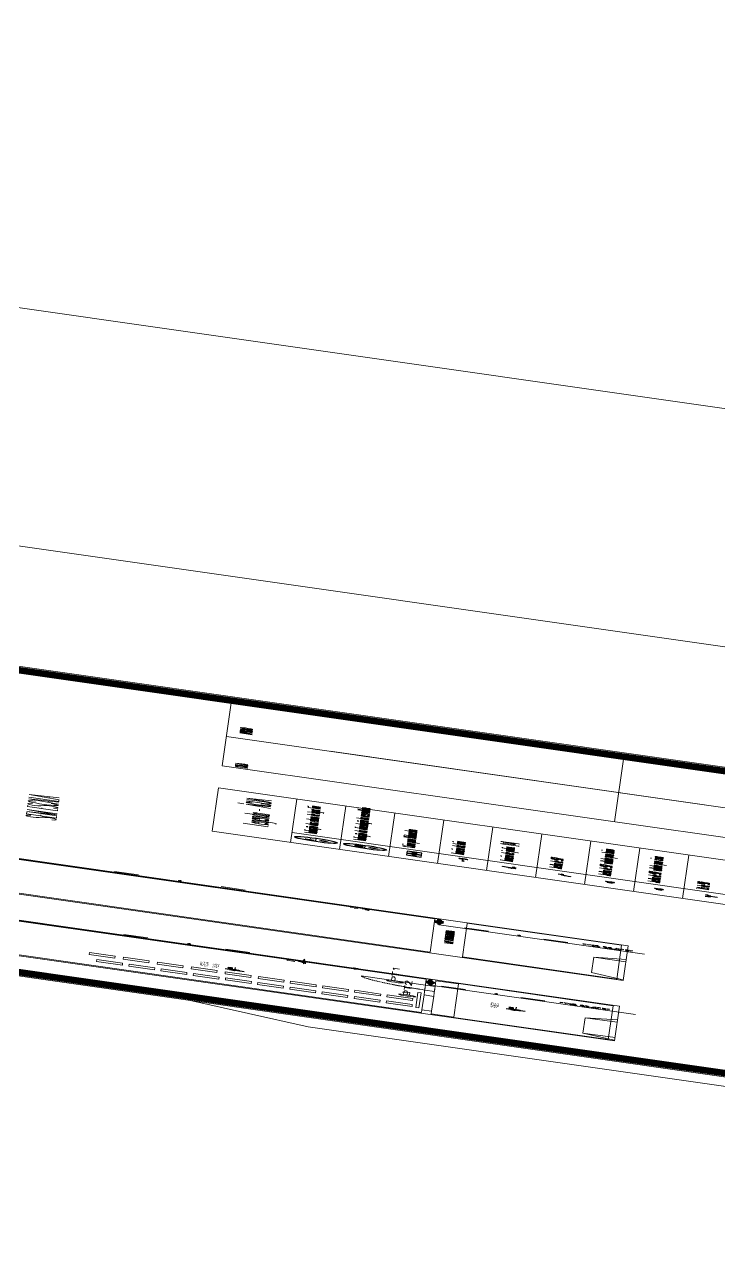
# Model space of a CAD drawing. Header units: millimetres. Extents: x -361192058 to 101130107379, y -14071650034 to 19218552450.
# Drawn here: x -125188 to -124553, y 40158 to 41280 of the extents above; entities that cross this region are included whole.
import ezdxf
from ezdxf.enums import TextEntityAlignment as Align

# ---------------------------------------------------------------- set-up
doc = ezdxf.new("R2010")
doc.units = ezdxf.units.MM
doc.header["$LTSCALE"] = 0.5
doc.linetypes.add('HIDDEN2', pattern=[0.1875, 0.125, -0.0625])
for name, color, linetype in [('02', 2, 'Continuous'), ('08', 8, 'Continuous'), ('14-04-Texto-04', 3, 'Continuous'), ('ARCO', 7, 'HIDDEN2'), ('CERC02', 3, 'Continuous'), ('CONEXAO_AG_FRIA', 3, 'Continuous'), ('CONEXAO_ESGOTO', 7, 'Continuous'), ('CONEXÃO_HIDRÁULICA', 2, 'Continuous'), ('DIVERSOS', 4, 'Continuous'), ('ESQUADRIAS', 3, 'Continuous'), ('parede', 2, 'Continuous'), ('PISO', 8, 'Continuous'), ('SIMBOLOS_AGUA', 3, 'Continuous'), ('texto pequeno', 3, 'Continuous'), ('TEXTO2', 3, 'Continuous'), ('TUBULAÇÃO_HIDRÁULICA', 5, 'Continuous'), ('TXT_0', 7, 'Continuous'), ('TXT_2', 6, 'Continuous')]:
    doc.layers.add(name, color=color, linetype=linetype)
doc.styles.add('ADITIVOCAD', font='ROMANS.shx')
doc.styles.add('ROMANS', font='romans', dxfattribs={"height": 0.1})
doc.styles.add('SANSSERIF', font='sas_____.pfb', dxfattribs={"height": 1})
doc.styles.get("Standard").update_dxf_attribs({"font": 'txt.shx', "height": 0.12})

# ---------------------------------------------------------------- blocks, each defined once
blk = doc.blocks.new('Adh_Afn')
blk.add_line((-0.25, 0), (0.25, 0))
blk.add_circle((0, 0), 0.25)
at = {"flags": 8}
for tag, p in [('$AF', (0, 0.07)), ('$DIAM', (0, -0.091))]:
    blk.add_attdef(tag, text='', height=0.1, dxfattribs=at).set_placement(p, align=Align.MIDDLE)
blk = doc.blocks.new('ADH_HIDROM2')
h = blk.add_hatch(color=256)
edge = h.paths.add_edge_path()
edge.add_arc((-0.1116, -0.0011), 0.0185, 0, 360)
h = blk.add_hatch(color=256)
edge = h.paths.add_edge_path()
edge.add_arc((0.0982, -0.0011), 0.0185, 0, 360)
for p, q in [((-0.2067, -0.0011), (-0.0606, -0.0011)), ((0.0473, -0.0011), (0.1933, -0.0011))]:
    blk.add_line(p, q)
blk.add_lwpolyline([(-0.2067, -0.0611), (0.1933, -0.0611), (0.1933, 0.0589), (-0.2067, 0.0589)], close=True)
for centre, radius in [((-0.1116, -0.0011), 0.0185), ((-0.0067, -0.0011), 0.0539), ((0.0982, -0.0011), 0.0185)]:
    blk.add_circle(centre, radius)
blk = doc.blocks.new('ADH_TOR_BOIA')
for points in [[(-0.0103, 0, 1), (0.0103, 0, 1)], [(0.1812, 0), (0.2562, 0, 1)]]:
    blk.add_hatch(color=256).paths.add_polyline_path(points)
blk.add_line((0.0103, 0), (0.2562, 0))
for centre, radius in [((0, 0), 0.0103), ((0.2187, 0), 0.0375)]:
    blk.add_circle(centre, radius)
blk = doc.blocks.new('ADH_TOR_PRE')
for p, q in [((-0.0281, 0.078), (0.0281, 0.078)), ((0, 0.0323), (0, 0.078)), ((-0.078, 0), (-0.0323, 0)), ((0.0323, 0), (0.0675, 0)), ((0.0884, -0.0218), (0.0884, -0.0322))]:
    blk.add_line(p, q)
blk.add_circle((0, 0), 0.0323)
blk.add_arc((0.0667, -0.0217), 0.0217, 359.68759, 88.11333)
blk = doc.blocks.new('Adh_cx_j90')
blk.add_lwpolyline([(0.078, 0.0225), (0.078, -0.0225), (0.078, 0), (0.06, 0, 0.414214), (0, -0.06), (0, -0.078), (0.0225, -0.078), (-0.0225, -0.078)], format="xyb")
blk = doc.blocks.new('Adh_cx_j90b')
blk.add_lwpolyline([(-0.068, 0.0225), (-0.068, -0.0225), (-0.068, 0), (-0.0056, 0)])
blk.add_circle((0, 0), 0.0359)
blk = doc.blocks.new('Adh_cx_j90c')
h = blk.add_hatch()
h.set_pattern_fill('_U', color=256, scale=0.003, angle=45, style=0, double=1)
h.set_pattern_definition([(45, (-6.0733674, -5.0413484), (-0.0021213203, 0.0021213203), []), (135, (-6.0733674, -5.0413484), (-0.0021213203, -0.0021213203), [])])
h.paths.add_polyline_path([(-0.017, 0, 1), (0.017, 0, 1)])
blk.add_lwpolyline([(-0.068, 0.0225), (-0.068, -0.0225), (-0.068, 0), (-0.0359, 0)])
for radius in [0.0359, 0.017]:
    blk.add_circle((0, 0), radius)
blk = doc.blocks.new('Adh_cx_te90')
for p, q in [((-0.075, -0.0225), (-0.075, 0.0225)), ((0.075, 0), (-0.075, 0)), ((0, -0.075), (0, 0)), ((0.075, 0), (0.075, 0.0225)), ((0.075, 0.0225), (0.075, -0.0225)), ((-0.0225, -0.075), (0.0225, -0.075))]:
    blk.add_line(p, q)
blk = doc.blocks.new('Adh_hiutiliz')
blk.add_line((0, 0), (0.12, 0))
at = {"flags": 8}
blk.add_attdef('$N', text='', height=0.09, dxfattribs=at).set_placement((0.226, 0.042), align=Align.MIDDLE)
blk = doc.blocks.new('Adc_nivelpl')
h = blk.add_hatch()
h.set_pattern_fill('_U', color=256, scale=0.005, angle=45, style=0, double=1)
h.set_pattern_definition([(45, (-5.8772514, -3.5161936), (-0.003535534, 0.003535534), []), (135, (-5.8772514, -3.5161936), (-0.003535534, -0.003535534), [])])
h.paths.add_polyline_path([(0.195, -0.087, 0.414214), (0.087, -0.195), (0.195, -0.195)])
h.paths.add_polyline_path([(0.195, -0.195), (0.195, -0.304, 0.414214), (0.304, -0.195)])
for p, q in [((0.195, 0), (0.195, -0.391)), ((0.896, -0.195), (0, -0.195))]:
    blk.add_line(p, q)
blk.add_circle((0.195, -0.195), 0.109)
at = {"flags": 8}
blk.add_attdef('NIVEL', (0.364, -0.15), '', height=0.1, dxfattribs=at)
blk = doc.blocks.new('Adh_cx_te90c')
h = blk.add_hatch()
h.set_pattern_fill('_U', color=256, scale=0.002, angle=45, style=0, double=1)
h.set_pattern_definition([(45, (-6.4294139, -5.0577083), (-0.00141421356, 0.00141421356), []), (135, (-6.4294139, -5.0577083), (-0.00141421356, -0.00141421356), [])])
h.paths.add_polyline_path([(-0.017, 0, 1), (0.017, 0, 1)])
for p, q in [((-0.078, 0.022), (-0.078, -0.022)), ((0.078, -0.022), (0.078, 0.022)), ((-0.078, 0), (-0.036, 0)), ((0.036, 0), (0.078, 0))]:
    blk.add_line(p, q)
for radius in [0.0359, 0.017]:
    blk.add_circle((0, 0), radius)
blk = doc.blocks.new('APROVADO QUADRA 21.2 MBVII')
at = {"lineweight": 18}
for p, q in [((4263.813, 2260.091), (4272.546, 2260.091)), ((4263.813, 2246.599), (4263.813, 2260.091)), ((4272.546, 2246.599), (4272.546, 2260.091)), ((4263.813, 2258.873), (4272.546, 2258.873)), ((4265.811, 2246.599), (4265.811, 2258.873)), ((4263.813, 2258.112), (4272.546, 2258.112)), ((4263.813, 2257.351), (4272.546, 2257.351)), ((4263.813, 2256.59), (4272.546, 2256.59)), ((4263.813, 2255.828), (4272.546, 2255.828)), ((4263.813, 2255.067), (4272.546, 2255.067)), ((4263.813, 2254.306), (4272.546, 2254.306)), ((4263.813, 2253.545), (4272.546, 2253.545)), ((4263.813, 2252.784), (4272.546, 2252.784))]:
    blk.add_line(p, q, dxfattribs=at)
for points in [[(4361.876, 2323.043), (4561.791, 2323.043), (4561.791, 2165.15), (4361.876, 2165.15)], [(4114.826, 2317.733), (4314.741, 2317.733), (4314.741, 2159.841), (4114.826, 2159.841)]]:
    blk.add_lwpolyline(points, close=True, dxfattribs=at)
at = {"layer": '02', "lineweight": 18}
blk.add_line((4277.046, 2260.08), (4277.046, 2239.517), dxfattribs=at)
blk.add_lwpolyline([(4229.721, 2238.705), (4290.921, 2238.705), (4290.921, 2283.255), (4229.721, 2283.255)], close=True, dxfattribs=at)
at = {"layer": '02', "lineweight": 18, "const_width": 0.1}
blk.add_lwpolyline([(4230.471, 2239.455), (4290.171, 2239.455), (4290.171, 2282.505), (4230.471, 2282.505)], close=True, dxfattribs=at)
at = {"layer": '02', "lineweight": 18}
blk.add_lwpolyline([(4229.721, 2238.705), (4227.846, 2238.705), (4227.846, 2258.205), (4229.721, 2260.08), (4230.471, 2260.08)], dxfattribs=at)
at = {"layer": '08', "color": 8, "lineweight": 18}
for p, q in [((4234.413, 2256.51), (4237.463, 2256.51)), ((4237.463, 2256.36), (4234.413, 2256.36)), ((4234.379, 2254.01), (4234.379, 2253.51)), ((4237.479, 2254.01), (4237.479, 2253.51)), ((4249.671, 2254.01), (4249.671, 2253.51))]:
    blk.add_line(p, q, dxfattribs=at)
at = {"layer": '08', "color": 8, "lineweight": 18, "ltscale": 0.2}
for p, q in [((4233.879, 2256.01), (4240.579, 2256.01)), ((4246.071, 2256.01), (4252.771, 2256.01))]:
    blk.add_line(p, q, dxfattribs=at)
at = {"layer": '08', "color": 8, "lineweight": 18}
for points in [[(4236.381, 2261.295), (4236.381, 2261.695), (4235.981, 2261.695), (4235.981, 2261.295)], [(4234.77, 2261.167), (4234.77, 2261.567), (4235.17, 2261.567), (4235.17, 2261.167)], [(4234.77, 2260.667), (4234.77, 2261.067), (4235.17, 2261.067), (4235.17, 2260.667)], [(4236.388, 2260.767), (4236.388, 2261.167), (4235.988, 2261.167), (4235.988, 2260.767)], [(4236.388, 2260.24), (4236.388, 2260.64), (4235.988, 2260.64), (4235.988, 2260.24)], [(4234.77, 2260.167), (4234.77, 2260.567), (4235.17, 2260.567), (4235.17, 2260.167)], [(4234.77, 2259.667), (4234.77, 2260.067), (4235.17, 2260.067), (4235.17, 2259.667)], [(4236.388, 2259.713), (4236.388, 2260.113), (4235.988, 2260.113), (4235.988, 2259.713)], [(4234.77, 2259.167), (4234.77, 2259.567), (4235.17, 2259.567), (4235.17, 2259.167)], [(4236.381, 2259.185), (4236.381, 2259.585), (4235.981, 2259.585), (4235.981, 2259.185)], [(4234.77, 2258.667), (4234.77, 2259.067), (4235.17, 2259.067), (4235.17, 2258.667)], [(4236.381, 2258.672), (4236.381, 2259.072), (4235.981, 2259.072), (4235.981, 2258.672)], [(4234.77, 2258.167), (4234.77, 2258.567), (4235.17, 2258.567), (4235.17, 2258.167)], [(4236.381, 2258.172), (4236.381, 2258.572), (4235.981, 2258.572), (4235.981, 2258.172)], [(4234.77, 2257.667), (4234.77, 2258.067), (4235.17, 2258.067), (4235.17, 2257.667)], [(4236.381, 2257.672), (4236.381, 2258.072), (4235.981, 2258.072), (4235.981, 2257.672)], [(4234.77, 2257.167), (4234.77, 2257.567), (4235.17, 2257.567), (4235.17, 2257.167)], [(4236.381, 2257.172), (4236.381, 2257.572), (4235.981, 2257.572), (4235.981, 2257.172)], [(4234.77, 2256.667), (4234.77, 2257.067), (4235.17, 2257.067), (4235.17, 2256.667)], [(4236.381, 2256.672), (4236.381, 2257.072), (4235.981, 2257.072), (4235.981, 2256.672)]]:
    blk.add_lwpolyline(points, close=True, dxfattribs=at)
for points in [[(4233.879, 2253.51), (4234.379, 2254.01), (4237.479, 2254.01), (4237.979, 2253.51)], [(4246.071, 2253.51), (4246.571, 2254.01), (4249.671, 2254.01), (4250.171, 2253.51)]]:
    blk.add_lwpolyline(points, dxfattribs=at)
at = {"layer": '14-04-Texto-04', "lineweight": 18}
for p, q in [((4282.947, 2260.08), (4282.947, 2247.533)), ((4282.947, 2247.533), (4282.947, 2258.467))]:
    blk.add_line(p, q, dxfattribs=at)
at = {"layer": 'ARCO', "color": 8, "lineweight": 18}
blk.add_arc((4239.532, 2256.397), 1.122, 97.5018, 174.2431, dxfattribs=at)
at = {"layer": 'CERC02', "lineweight": 18}
for p, q in [((4277.046, 2260.08), (4290.171, 2260.08)), ((4277.046, 2253.989), (4290.171, 2253.989))]:
    blk.add_line(p, q, dxfattribs=at)
at = {"layer": 'CONEXAO_ESGOTO', "lineweight": 18}
for p, q in [((4253.089, 2261.117), (4253.089, 2261.491)), ((4240.886, 2260.839), (4240.886, 2261.213)), ((4253.089, 2259.462), (4253.089, 2259.836)), ((4240.897, 2259.253), (4240.897, 2259.627)), ((4239.647, 2255.89), (4239.647, 2256.265)), ((4251.85, 2255.668), (4251.85, 2256.042)), ((4239.647, 2254.656), (4239.647, 2255.03)), ((4251.85, 2254.433), (4251.85, 2254.807))]:
    blk.add_line(p, q, dxfattribs=at)
for points in [[(4253.089, 2261.491), (4253.126, 2261.315), (4253.051, 2261.315)], [(4240.886, 2261.213), (4240.923, 2261.037), (4240.848, 2261.037)], [(4253.089, 2259.836), (4253.126, 2259.66), (4253.051, 2259.66)], [(4240.897, 2259.627), (4240.935, 2259.451), (4240.86, 2259.451)], [(4239.647, 2256.265), (4239.685, 2256.089), (4239.61, 2256.089)], [(4251.85, 2256.042), (4251.888, 2255.866), (4251.813, 2255.866)], [(4239.647, 2255.03), (4239.685, 2254.854), (4239.61, 2254.854)], [(4251.85, 2254.807), (4251.888, 2254.631), (4251.813, 2254.631)]]:
    blk.add_solid(points, dxfattribs=at)
at = {"layer": 'CONEXÃO_HIDRÁULICA', "lineweight": 18}
blk.add_line((4240.639, 2256.521), (4240.684, 2256.521), dxfattribs=at)
for points in [[(4240.593, 2256.42), (4240.593, 2256.465), (4240.593, 2256.443), (4240.661, 2256.443), (4240.661, 2256.521)], [(4252.8, 2256.416), (4252.8, 2256.461), (4252.8, 2256.438), (4252.868, 2256.438), (4252.868, 2256.516)], [(4239.585, 2256.465), (4239.585, 2256.42), (4239.585, 2256.443), (4239.517, 2256.443), (4239.517, 2256.365)], [(4251.792, 2256.461), (4251.792, 2256.416), (4251.792, 2256.438), (4251.724, 2256.438), (4251.724, 2256.36)]]:
    blk.add_lwpolyline(points, dxfattribs=at)
at = {"layer": 'DIVERSOS', "color": 8, "lineweight": 18}
for p, q in [((4245.921, 2256.01), (4245.921, 2278.61)), ((4246.071, 2256.51), (4246.071, 2278.61)), ((4252.771, 2263.61), (4252.771, 2256.51)), ((4252.921, 2263.61), (4252.921, 2256.01)), ((4252.771, 2256.51), (4246.071, 2256.51)), ((4245.921, 2256.01), (4246.071, 2256.01)), ((4252.771, 2256.01), (4252.921, 2256.01))]:
    blk.add_line(p, q, dxfattribs=at)
at = {"layer": 'ESQUADRIAS', "color": 8, "lineweight": 18}
for p, q in [((4237.04, 2256.733), (4237.523, 2256.733)), ((4237.523, 2256.733), (4237.378, 2256.846)), ((4234.724, 2256.609), (4237.724, 2256.609)), ((4234.724, 2256.559), (4234.724, 2256.609)), ((4237.724, 2256.559), (4234.724, 2256.559)), ((4237.724, 2256.609), (4237.724, 2256.559))]:
    blk.add_line(p, q, dxfattribs=at)
for points in [[(4239.386, 2256.51), (4239.386, 2257.51), (4239.416, 2257.51), (4239.416, 2256.51), (4239.386, 2256.51)], [(4234.363, 2256.51), (4234.413, 2256.51), (4234.413, 2256.36), (4234.363, 2256.36)], [(4237.463, 2256.51), (4237.413, 2256.51), (4237.413, 2256.36), (4237.463, 2256.36)], [(4238.366, 2256.51), (4238.416, 2256.51), (4238.416, 2256.36), (4238.366, 2256.36)], [(4239.466, 2256.51), (4239.416, 2256.51), (4239.416, 2256.36), (4239.466, 2256.36)]]:
    blk.add_lwpolyline(points, dxfattribs=at)
at = {"layer": 'parede', "color": 8, "lineweight": 18}
for p, q in [((4233.729, 2256.01), (4233.729, 2281.01)), ((4240.729, 2281.01), (4240.729, 2256.01)), ((4233.879, 2256.51), (4233.879, 2273.96)), ((4240.579, 2263.51), (4240.579, 2256.51)), ((4234.413, 2256.51), (4233.879, 2256.51)), ((4238.766, 2256.51), (4237.463, 2256.51)), ((4240.579, 2256.51), (4239.466, 2256.51)), ((4233.879, 2256.01), (4233.879, 2256.36)), ((4234.413, 2256.36), (4233.879, 2256.36)), ((4238.766, 2256.36), (4237.463, 2256.36)), ((4240.579, 2256.36), (4239.466, 2256.36)), ((4240.579, 2256.36), (4240.579, 2256.01)), ((4233.729, 2256.01), (4233.879, 2256.01)), ((4240.579, 2256.01), (4240.729, 2256.01))]:
    blk.add_line(p, q, dxfattribs=at)
at = {"layer": 'PISO', "color": 8, "lineweight": 18}
for p, q in [((4238.352, 2256.51), (4239.466, 2256.51)), ((4238.366, 2256.36), (4239.466, 2256.36)), ((4233.729, 2256.01), (4233.729, 2253.51)), ((4233.829, 2256.01), (4233.829, 2253.61)), ((4240.629, 2256.01), (4240.629, 2253.61)), ((4240.729, 2256.01), (4240.729, 2253.51)), ((4245.921, 2256.01), (4245.921, 2253.51)), ((4246.021, 2256.01), (4246.021, 2253.61)), ((4252.821, 2256.01), (4252.821, 2253.61)), ((4252.921, 2256.01), (4252.921, 2253.51)), ((4240.729, 2253.51), (4233.729, 2253.51)), ((4240.629, 2253.61), (4233.829, 2253.61)), ((4252.921, 2253.51), (4245.921, 2253.51)), ((4252.821, 2253.61), (4246.021, 2253.61))]:
    blk.add_line(p, q, dxfattribs=at)
for centre in [(4239.238, 2256.98), (4236.837, 2256.766)]:
    blk.add_circle(centre, 0.133, dxfattribs=at)
at = {"layer": 'TUBULAÇÃO_HIDRÁULICA', "lineweight": 18}
for p, q in [((4240.652, 2266.897), (4240.661, 2256.521)), ((4252.866, 2266.919), (4252.868, 2256.438)), ((4239.517, 2256.365), (4239.517, 2253.247)), ((4239.73, 2256.443), (4239.585, 2256.443)), ((4240.402, 2256.443), (4240.593, 2256.443)), ((4251.724, 2256.36), (4251.724, 2253.243)), ((4251.937, 2256.438), (4251.792, 2256.438)), ((4252.609, 2256.438), (4252.8, 2256.438))]:
    blk.add_line(p, q, dxfattribs=at)
at = {"lineweight": 18}
ref = blk.add_blockref('Adh_Afn', (4265.002, 2258.493), dxfattribs=dict(at, xscale=1.332039147057223, yscale=1.332039147057223, zscale=1.332039147057223))
ref.add_attrib('$AF', 'AF-', dxfattribs={"height": 0.1332, "style": 'ADITIVOCAD', "flags": 8}).set_placement((4265.002, 2258.586), align=Align.MIDDLE)
ref.add_attrib('$DIAM', '%%C', dxfattribs={"height": 0.1332, "style": 'ADITIVOCAD', "flags": 8}).set_placement((4265.002, 2258.371), align=Align.MIDDLE)
ref = blk.add_blockref('Adh_Afn', (4265.002, 2257.731), dxfattribs=dict(at, xscale=1.332039147057223, yscale=1.332039147057223, zscale=1.332039147057223))
ref.add_attrib('$AF', 'ALIM', dxfattribs={"height": 0.1332, "style": 'ADITIVOCAD', "flags": 8}).set_placement((4265.002, 2257.825), align=Align.MIDDLE)
ref.add_attrib('$DIAM', '%%C', dxfattribs={"height": 0.1332, "style": 'ADITIVOCAD', "flags": 8}).set_placement((4265.002, 2257.61), align=Align.MIDDLE)
at = {"lineweight": 18, "xscale": 1.9029130672251, "yscale": 1.9029130672251, "zscale": 1.9029130672251}
for name, p in [('ADH_HIDROM2', (4265.002, 2256.97)), ('ADH_TOR_BOIA', (4265.002, 2256.209)), ('ADH_TOR_PRE', (4265.002, 2255.448)), ('Adh_cx_j90', (4265.002, 2254.687)), ('Adh_cx_j90b', (4265.002, 2253.926)), ('Adh_cx_j90c', (4265.002, 2253.164)), ('Adh_cx_te90', (4265.002, 2252.403))]:
    blk.add_blockref(name, p, dxfattribs=at)
at = {"layer": 'CONEXÃO_HIDRÁULICA', "lineweight": 18, "xscale": -1}
for name, p, rotation in [('Adh_cx_te90c', (4240.661, 2258.41), 270), ('Adh_cx_j90b', (4240.704, 2257.606), 180), ('Adh_cx_j90b', (4239.798, 2256.443), 359.9999999999935), ('Adh_cx_j90b', (4240.334, 2256.443), 180), ('Adh_cx_j90b', (4252.005, 2256.438), 359.9999999999935), ('Adh_cx_j90b', (4252.541, 2256.438), 180)]:
    blk.add_blockref(name, p, dxfattribs=dict(at, rotation=rotation))
at = {"layer": 'CONEXÃO_HIDRÁULICA', "lineweight": 18}
for p in [(4239.798, 2256.443), (4252.005, 2256.438)]:
    blk.add_blockref('Adh_cx_j90c', p, dxfattribs=at)
at = {"layer": 'CONEXÃO_HIDRÁULICA', "lineweight": 18, "rotation": 179.9999999999935}
for p in [(4240.334, 2256.443), (4252.541, 2256.438)]:
    blk.add_blockref('Adh_cx_j90c', p, dxfattribs=at)
at = {"layer": 'SIMBOLOS_AGUA', "lineweight": 18, "xscale": -1}
for p in [(4240.463, 2258.41), (4252.692, 2257.563)]:
    blk.add_blockref('ADH_TOR_PRE', p, dxfattribs=at)
at = {"layer": 'SIMBOLOS_AGUA', "lineweight": 18, "xscale": -1, "rotation": 180}
for p in [(4240.073, 2256.442), (4252.28, 2256.437)]:
    blk.add_blockref('ADH_HIDROM2', p, dxfattribs=at)
at = {"layer": 'TUBULAÇÃO_HIDRÁULICA', "lineweight": 18}
ref = blk.add_blockref('Adh_hiutiliz', (4240.661, 2258.41), dxfattribs=dict(at, xscale=-1))
ref.add_attrib('$N', 'TJ', dxfattribs={"layer": 'CONEXÃO_HIDRÁULICA', "height": 0.1, "rotation": 90, "style": 'ADITIVOCAD', "flags": 8}).set_placement((4240.435, 2258.617), align=Align.MIDDLE)
ref = blk.add_blockref('Adh_hiutiliz', (4240.661, 2258.41), dxfattribs=dict(at, xscale=-1))
ref.add_attrib('$N', 'TJ', dxfattribs={"layer": 'CONEXÃO_HIDRÁULICA', "height": 0.1, "rotation": 90, "style": 'ADITIVOCAD', "flags": 8}).set_placement((4240.435, 2258.615), align=Align.MIDDLE)
ref = blk.add_blockref('Adh_hiutiliz', (4252.89, 2257.563), dxfattribs=dict(at, xscale=-1))
ref.add_attrib('$N', 'TJ', dxfattribs={"layer": 'CONEXÃO_HIDRÁULICA', "height": 0.1, "rotation": 90, "style": 'ADITIVOCAD', "flags": 8}).set_placement((4252.663, 2257.769), align=Align.MIDDLE)
ref = blk.add_blockref('Adh_hiutiliz', (4252.89, 2257.563), dxfattribs=dict(at, xscale=-1))
ref.add_attrib('$N', 'TJ', dxfattribs={"layer": 'CONEXÃO_HIDRÁULICA', "height": 0.1, "rotation": 90, "style": 'ADITIVOCAD', "flags": 8}).set_placement((4252.663, 2257.768), align=Align.MIDDLE)
at = {"layer": 'TXT_0', "color": 8, "lineweight": 18}
ref = blk.add_blockref('Adc_nivelpl', (4236.858, 2259.592), dxfattribs=dict(at, xscale=0.75, yscale=0.75, zscale=0.75))
ref.add_attrib('NIVEL', '0.03', (4237.131, 2259.479), dxfattribs={"height": 0.075, "style": 'ADITIVOCAD', "flags": 8})
ref = blk.add_blockref('Adc_nivelpl', (4236.906, 2255.229), dxfattribs=dict(at, xscale=0.75, yscale=0.75, zscale=0.75))
ref.add_attrib('NIVEL', '0.00', (4237.18, 2255.117), dxfattribs={"height": 0.075, "style": 'ADITIVOCAD', "flags": 8})
at = {"color": 0, "lineweight": 13, "flags": 8}
for p in [(4700.725, 2280.113), (4699.574, 2277.896), (4702.355, 2276.195), (4703.672, 2274.085), (4699.844, 2272.219), (4703.049, 2270.137), (4703.088, 2267.98), (4700.652, 2261.522), (4700.701, 2257.159)]:
    blk.add_attdef('NIVEL', p, '', height=0.075, dxfattribs=at)
for rotation, width, p in [(90, 0.8, (4700.821, 2275.752)), (270, 0.6, (4703.844, 2274.902)), (90, 0.8, (4701.557, 2268.502)), (180, 0.6, (4651.182, 2236.193))]:
    blk.add_attdef('$PORTA', text='', height=0.09, rotation=rotation, dxfattribs=dict(at, width=width)).set_placement(p, align=Align.MIDDLE)
for p in [(4654.176, 2240.463), (4648.499, 2240.192), (4633.439, 2239.336), (4637.801, 2239.384), (4656.392, 2239.312), (4652.475, 2237.682), (4644.26, 2236.949), (4646.417, 2236.988), (4650.365, 2236.365)]:
    blk.add_attdef('NIVEL', p, '', height=0.075, rotation=270, dxfattribs=at)
at = {"color": 0, "lineweight": 13, "width": 0.8, "flags": 8}
for p in [(4652.032, 2239.216), (4644.782, 2238.479)]:
    blk.add_attdef('$PORTA', text='', height=0.09, dxfattribs=at).set_placement(p, align=Align.MIDDLE)
at = {"layer": 'CERC02', "lineweight": 18, "style": 'ROMANS'}
blk.add_text('SEM ESCALA', height=0.4641, dxfattribs=at).set_placement((4261.425, 2262.955, -1.5), align=Align.TOP_LEFT)
at = {"layer": 'CONEXAO_AG_FRIA', "lineweight": 18, "char_height": 0.108, "attachment_point": 5, "rotation": 90, "style": 'ROMANS'}
for insert in [(4253.101, 2260.475), (4240.898, 2260.198), (4239.668, 2255.415), (4251.871, 2255.193)]:
    blk.add_mtext('\\A1;∅25mm', dxfattribs=dict(at, insert=insert))
at = {"layer": 'DIVERSOS', "color": 8, "lineweight": 18, "char_height": 0.1011, "width": 0.37308, "attachment_point": 1}
for s, insert in [('{\\C3;PT1}', (4239.128, 2257.039)), ('{\\C3;PT2}', (4236.707, 2256.822))]:
    blk.add_mtext(s, dxfattribs=dict(at, insert=insert))
at = {"layer": 'texto pequeno', "lineweight": 18, "ltscale": 0.2, "style": 'ROMANS', "width": 0.8}
for s, p in [('ÁGUA DO SAAE', (4239.86, 2253.646)), (' À REDE DE', (4239.715, 2253.646)), (' À REDE DE', (4251.917, 2253.424)), ('ÁGUA DO SAAE', (4252.063, 2253.424))]:
    blk.add_text(s, height=0.1, rotation=90, dxfattribs=at).set_placement(p)
at = {"layer": 'TEXTO2', "color": 8, "lineweight": 18, "style": 'SANSSERIF'}
for s, p in [('ACESSO', (4236.874, 2259.86)), ('PASSEIO', (4236.892, 2255.351))]:
    blk.add_text(s, height=0.1231, dxfattribs=at).set_placement(p)
at = {"layer": 'TEXTO2', "lineweight": 18, "style": 'ROMANS'}
for s, p in [('CREA', (4277.206, 2259.881)), ('APROVO', (4283.972, 2259.883))]:
    blk.add_text(s, height=0.1885, dxfattribs=at).set_placement(p, align=Align.TOP_LEFT)
at = {"layer": 'TEXTO2', "color": 8, "lineweight": 18, "ltscale": 0.4, "style": 'ADITIVOCAD'}
blk.add_text('LAJE IMPERMEABILIZADA', height=0.13122, dxfattribs=at).set_placement((4248.299, 2256.183))
at = {"layer": 'TXT_0', "color": 8, "lineweight": 18, "style": 'SANSSERIF'}
blk.add_text('A=52.26m2', height=0.0985, dxfattribs=at).set_placement((4236.881, 2259.694))
at = {"layer": 'TXT_0', "lineweight": 18, "style": 'ADITIVOCAD'}
for s, height, p in [('Indicação das coluna de água fria', 0.19029, (4266.191, 2258.493)), ('Indicação da alimentação do reservatório', 0.19029, (4266.191, 2257.731)), ('Caixa para Hidrometro', 0.19029, (4266.191, 2256.97)), ('Torneira da boia', 0.19029, (4266.191, 2256.209)), ('Torneira de jardim  (TJ)', 0.19029, (4266.191, 2255.448)), ('Joelho de 90º', 0.19029, (4266.191, 2254.687)), ('Joelho de 90º voltado para baixo', 0.19029, (4266.191, 2253.926)), ('Joelho de 90º voltado para cima', 0.19029, (4266.191, 2253.164)), ('Tê de 90º', 0.1903, (4266.191, 2252.403))]:
    blk.add_text(s, height=height, dxfattribs=at).set_placement(p)
at = {"layer": 'TXT_2', "lineweight": 18, "style": 'ADITIVOCAD'}
blk.add_text('Legenda - ÁGUA', height=0.38058, dxfattribs=at).set_placement((4266.191, 2259.254))

msp = doc.modelspace()

# ---------------------------------------------------------------- block references
at = {"layer": '02', "color": 0, "lineweight": 30, "xscale": -4.574818403918471, "yscale": -59.40450511825884, "zscale": 4.574818403918471, "rotation": 261.8606972171988}
msp.add_blockref('APROVADO QUADRA 21.2 MBVII', (5129.041, 2225.201), dxfattribs=at)

doc.saveas('drawing.dxf')
